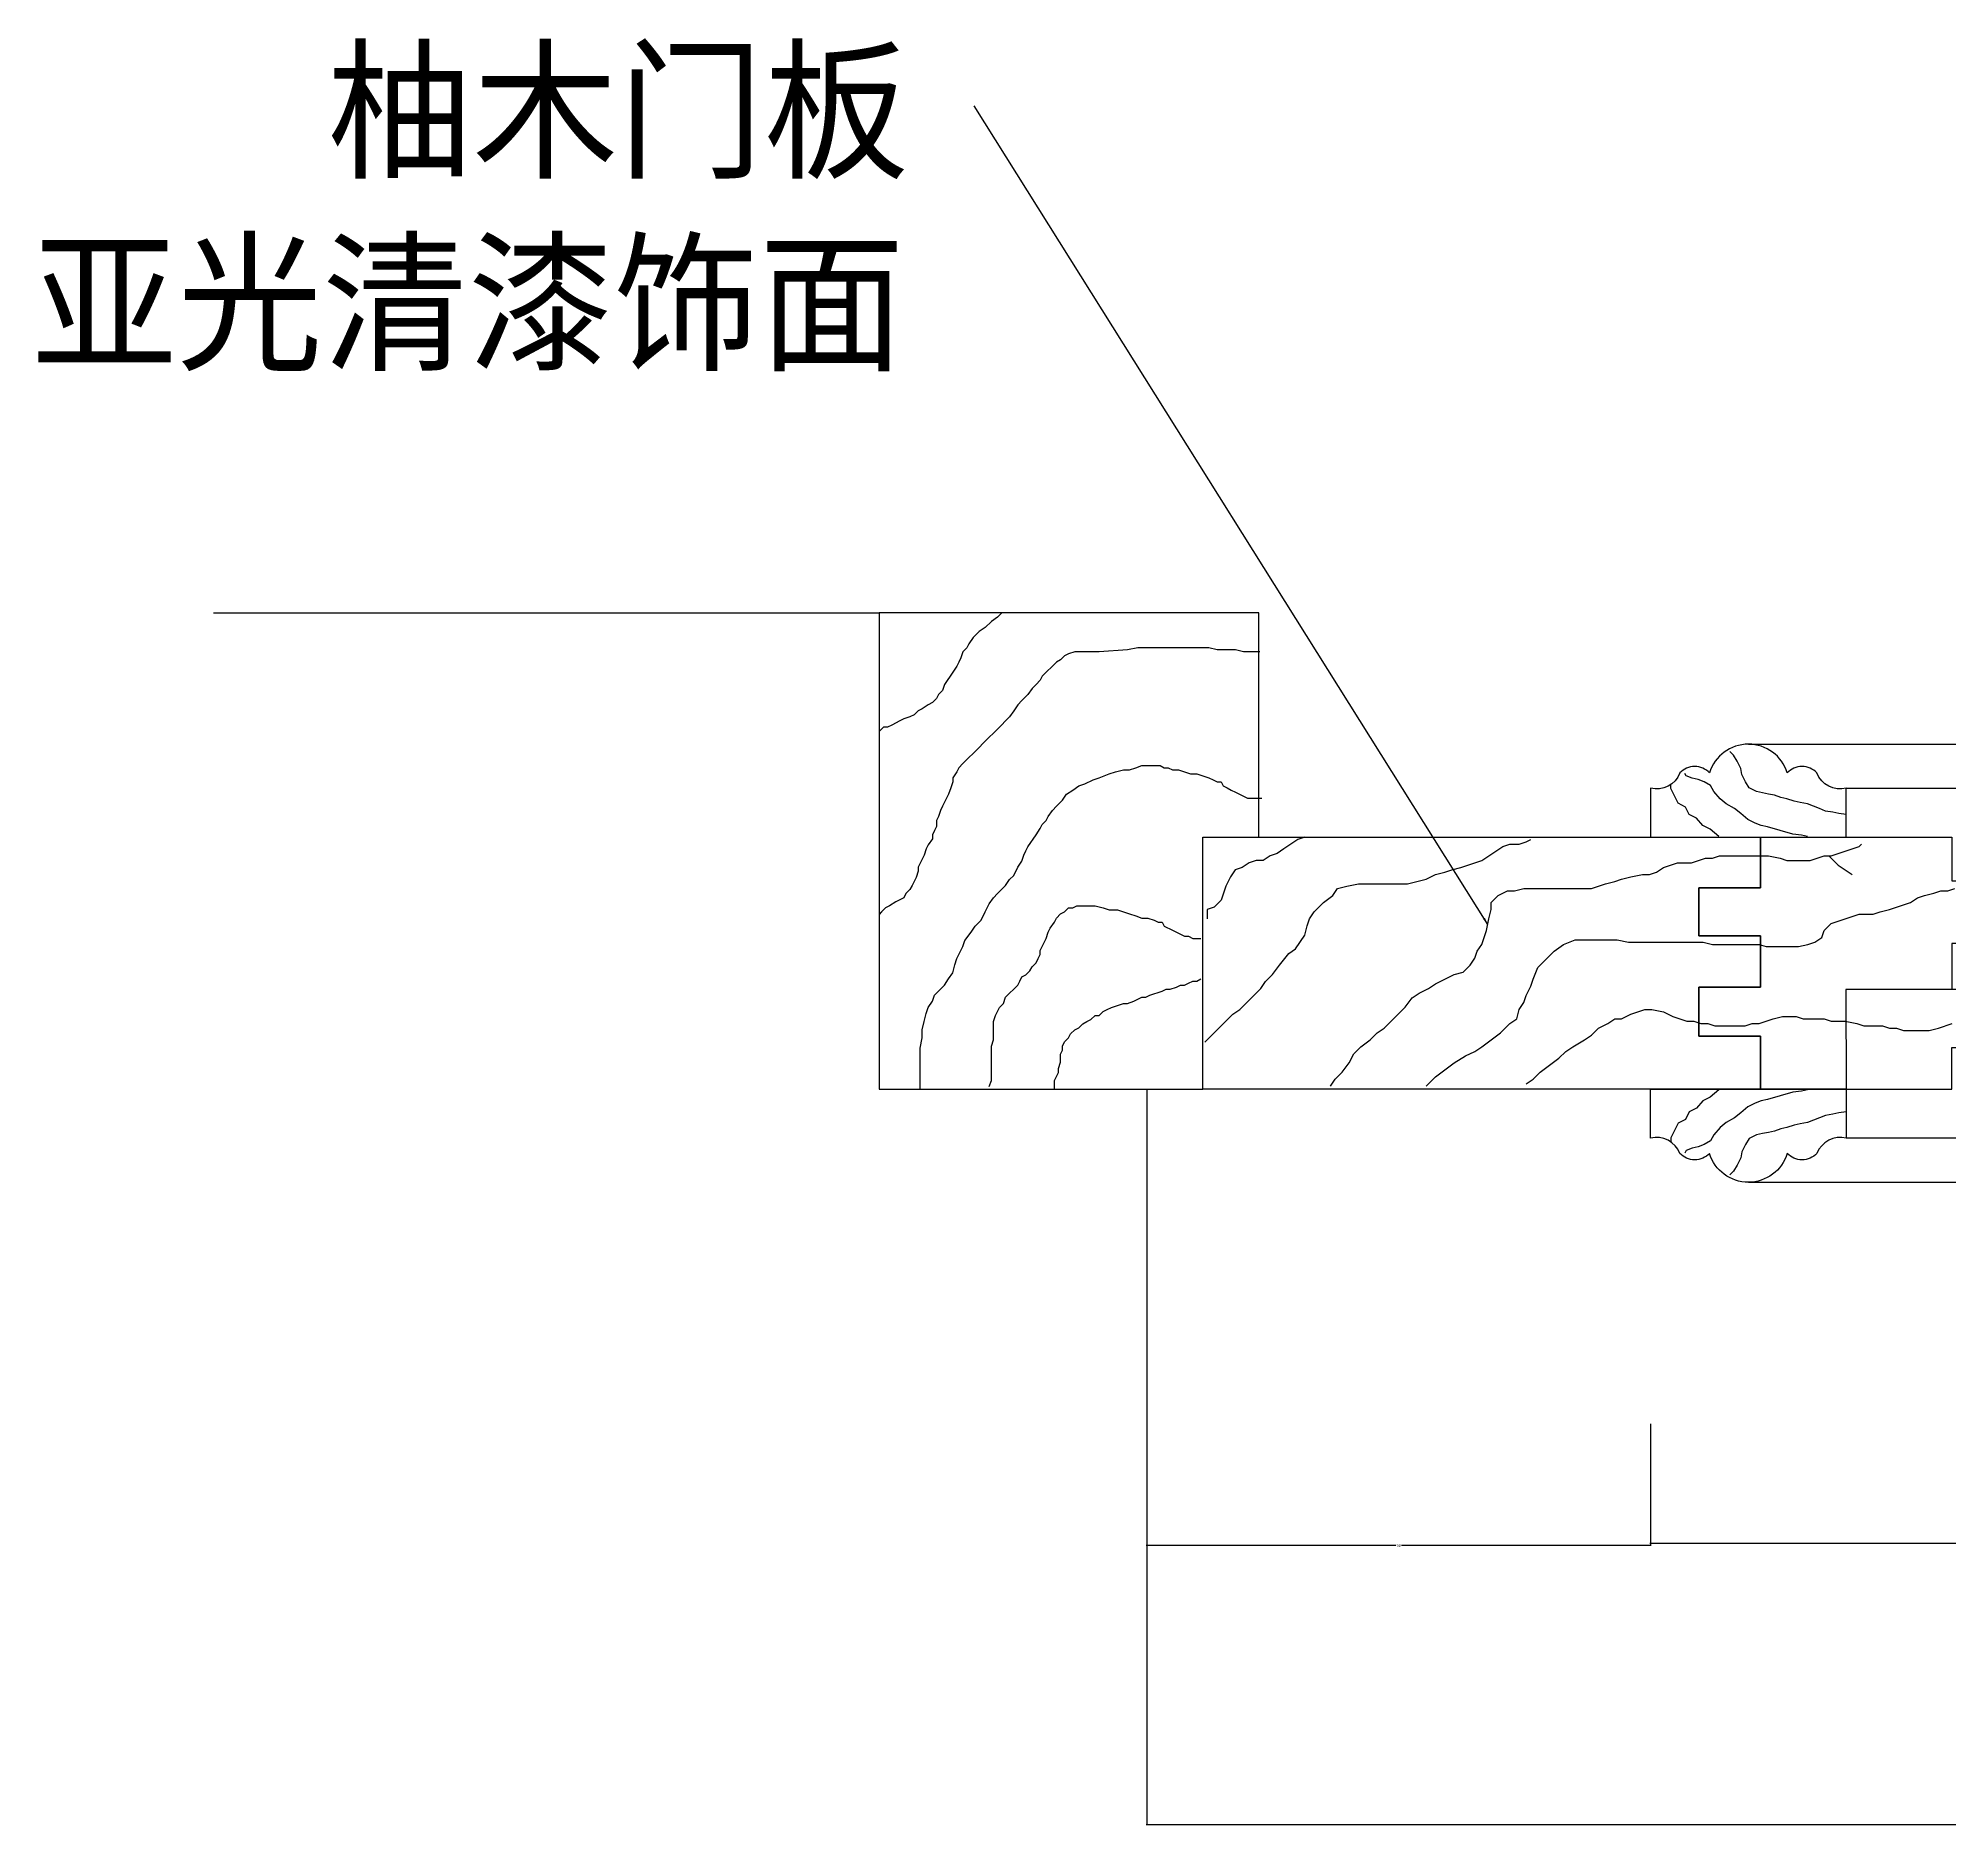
# Model space of a CAD drawing. Header units: metres. Extents: x 394 to 3676, y 649 to 5271.
# Drawn here: x 394 to 1077, y 906 to 1545 of the extents above; entities that cross this region are included whole.
import ezdxf

# ---------------------------------------------------------------- set-up
doc = ezdxf.new("R2010")
doc.units = ezdxf.units.M
for name, color, linetype in [('2', 2, 'Continuous'), ('3', 3, 'Continuous'), ('4', 4, 'Continuous'), ('7', 7, 'Continuous'), ('BH', 3, 'Continuous'), ('DIM', 3, 'Continuous'), ('TEXT', 3, 'Continuous')]:
    doc.layers.add(name, color=color, linetype=linetype)
doc.dimstyles.get("Standard").update_dxf_attribs({"dimtxt": 2.5, "dimasz": 2.5, "dimexe": 1.25, "dimexo": 0.625, "dimtad": 1, "dimcen": 2.5, "dimazin": 3, "dimtfac": 1, "dimtmove": 0, "dimatfit": 3})

# ---------------------------------------------------------------- blocks, each defined once
blk = doc.blocks.new('MX10')
at = {"layer": '4'}
blk.add_lwpolyline([(10, 0), (-10, 0), (-10, -5, -0.37), (-6.99, -6.57, 0.44), (-3.97, -6.57, 0.74), (3.97, -6.57, 0.44), (6.99, -6.57, -0.37), (10, -5)], format="xyb", close=True, dxfattribs=at)
blk = doc.blocks.new('*D4')
for p, q in [((790.07, 1024.78), (790.07, 906.57)), ((3189.83, 1023.28), (3189.83, 906.57)), ((1987.95, 906.57), (789.82, 906.57)), ((3190.08, 906.57), (1991.95, 906.57))]:
    blk.add_line(p, q)
at = {"layer": 'Defpoints'}
for p in [(790.07, 1024.78), (3189.83, 1023.28), (3189.83, 906.57)]:
    blk.add_point(p, dxfattribs=at)
at = {"layer": 'DIM', "insert": (1989.95, 906.57), "char_height": 1, "attachment_point": 5}
blk.add_mtext('1200', dxfattribs=at)
blk = doc.blocks.new('*D20')
for p, q in [((790.07, 1049.9), (790.07, 1006.41)), ((970.07, 1049.9), (970.07, 1006.41)), ((879.07, 1006.41), (789.82, 1006.41)), ((970.32, 1006.41), (881.07, 1006.41))]:
    blk.add_line(p, q)
at = {"layer": 'Defpoints'}
for p in [(790.07, 1049.9), (970.07, 1049.9), (970.07, 1006.41)]:
    blk.add_point(p, dxfattribs=at)
at = {"layer": 'DIM', "insert": (880.07, 1006.41), "char_height": 1, "attachment_point": 5}
blk.add_mtext('90', dxfattribs=at)
blk = doc.blocks.new('*D29')
for p, q in [((970.07, 1048.4), (970.07, 1007.11)), ((1789.83, 1048.4), (1789.83, 1007.11)), ((1378.45, 1007.11), (969.82, 1007.11)), ((1790.08, 1007.11), (1381.45, 1007.11))]:
    blk.add_line(p, q)
at = {"layer": 'Defpoints'}
for p in [(970.07, 1048.4), (1789.83, 1048.4), (1789.83, 1007.11)]:
    blk.add_point(p, dxfattribs=at)
at = {"layer": 'DIM', "insert": (1379.95, 1007.11), "char_height": 1, "attachment_point": 5}
blk.add_mtext('410', dxfattribs=at)

msp = doc.modelspace()

# ---------------------------------------------------------------- hatches: boundary and pattern name
at = {"layer": 'BH'}
h = msp.add_hatch(dxfattribs=at)
h.set_pattern_fill('AR-CONC', scale=48)
h.paths.add_polyline_path([(694.32, 1169.56), (694.32, 1339.74), (456.45, 1339.74), (456.45, 1016.37), (790.07, 1016.37), (790.07, 1169.56)])
h = msp.add_hatch(dxfattribs=at)
h.set_pattern_fill('ANSI31', scale=450)
h.paths.add_polyline_path([(694.32, 1169.56), (694.32, 1339.74), (456.45, 1339.74), (456.45, 1016.37), (790.07, 1016.37), (790.07, 1169.56)])

# ---------------------------------------------------------------- linework, layer by layer
at = {"layer": '2'}
msp.add_lwpolyline([(456.45, 1339.74), (694.32, 1339.74), (694.32, 1169.56), (790.07, 1169.56), (790.07, 1016.37)], dxfattribs=at)
at = {"layer": '3'}
for p, q in [((1040.07, 1277.06), (1719.83, 1277.06)), ((1719.83, 1152.06), (1040.07, 1152.06))]:
    msp.add_line(p, q, dxfattribs=at)
at = {"layer": '4'}
for points in [[(830.07, 1259.56), (830.07, 1339.74), (694.32, 1339.74), (694.32, 1169.56), (810.07, 1169.56), (810.07, 1259.56)], [(987.31, 1205.95), (987.31, 1188.44), (1009.45, 1188.44), (1009.45, 1169.56), (810.07, 1169.56), (810.07, 1259.56), (1009.45, 1259.56), (1009.45, 1241.45), (987.31, 1241.45), (987.31, 1224.3), (1009.45, 1224.3), (1009.45, 1205.95)], [(1077.8, 1221.54), (1077.8, 1205.16), (1039.91, 1205.16), (1040.07, 1169.56), (1009.45, 1169.56), (1009.45, 1188.44), (987.31, 1188.44), (987.31, 1205.95), (1009.45, 1205.95), (1009.45, 1224.3), (987.31, 1224.3), (987.31, 1241.45), (1009.45, 1241.45), (1009.45, 1259.56), (1077.8, 1259.56), (1077.8, 1243.95), (1110.52, 1243.95), (1110.52, 1221.54)], [(1040.07, 1169.56), (1077.8, 1169.56), (1077.8, 1184.47), (1110.52, 1184.47), (1110.52, 1205.16), (1039.91, 1205.16)]]:
    msp.add_lwpolyline(points, close=True, dxfattribs=at)
at = {"layer": '7'}
for p, q in [((1754.83, 1292.78), (1005.07, 1292.78)), ((1005.07, 1136.35), (1754.83, 1136.35))]:
    msp.add_line(p, q, dxfattribs=at)
at = {"layer": 'BH'}
for p, q in [((738.09, 1339.63), (736.64, 1338.18)), ((730.1, 1333.1), (727.92, 1330.92)), ((732.28, 1334.55), (730.1, 1333.1)), ((734.46, 1336.73), (732.28, 1334.55)), ((736.64, 1338.18), (734.46, 1336.73)), ((724.28, 1325.84), (723.55, 1323.66)), ((725.74, 1327.29), (724.28, 1325.84)), ((726.46, 1328.74), (725.74, 1327.29)), ((727.92, 1330.92), (726.46, 1328.74)), ((764.27, 1325.84), (762.08, 1325.11)), ((772.99, 1325.84), (764.27, 1325.84)), ((783.17, 1326.56), (772.99, 1325.84)), ((786.8, 1327.29), (783.17, 1326.56)), ((812.25, 1327.29), (786.8, 1327.29)), ((815.15, 1326.56), (812.25, 1327.29)), ((821.7, 1326.56), (815.15, 1326.56)), ((824.6, 1325.84), (821.7, 1326.56)), ((830.42, 1325.84), (824.6, 1325.84)), ((722.1, 1320.75), (720.65, 1318.57)), ((722.83, 1322.2), (722.1, 1320.75)), ((723.55, 1323.66), (722.83, 1322.2)), ((756.27, 1320.75), (754.09, 1318.57)), ((757.72, 1322.2), (756.27, 1320.75)), ((759.18, 1322.93), (757.72, 1322.2)), ((760.63, 1324.38), (759.18, 1322.93)), ((762.08, 1325.11), (760.63, 1324.38)), ((717.01, 1312.04), (715.56, 1310.59)), ((717.74, 1314.22), (717.01, 1312.04)), ((720.65, 1318.57), (717.74, 1314.22)), ((749, 1312.76), (747.54, 1310.59)), ((750.45, 1314.22), (749, 1312.76)), ((751.91, 1315.67), (750.45, 1314.22)), ((752.63, 1317.12), (751.91, 1315.67)), ((754.09, 1318.57), (752.63, 1317.12)), ((709.74, 1305.5), (708.29, 1304.78)), ((711.92, 1306.95), (709.74, 1305.5)), ((713.38, 1307.68), (711.92, 1306.95)), ((714.83, 1309.13), (713.38, 1307.68)), ((715.56, 1310.59), (714.83, 1309.13)), ((743.91, 1306.95), (742.46, 1304.78)), ((745.36, 1308.41), (743.91, 1306.95)), ((747.54, 1310.59), (745.36, 1308.41)), ((695.93, 1298.97), (694.48, 1297.51)), ((697.38, 1298.97), (695.93, 1298.97)), ((698.84, 1299.69), (697.38, 1298.97)), ((701.75, 1301.15), (698.84, 1299.69)), ((703.2, 1301.87), (701.75, 1301.15)), ((705.38, 1302.6), (703.2, 1301.87)), ((706.83, 1303.32), (705.38, 1302.6)), ((708.29, 1304.78), (706.83, 1303.32)), ((738.09, 1299.69), (736.64, 1298.24)), ((739.55, 1301.15), (738.09, 1299.69)), ((741, 1302.6), (739.55, 1301.15)), ((742.46, 1304.78), (741, 1302.6)), ((730.1, 1291.7), (727.92, 1289.53)), ((731.55, 1293.16), (730.1, 1291.7)), ((733.73, 1295.34), (731.55, 1293.16)), ((735.19, 1296.79), (733.73, 1295.34)), ((736.64, 1298.24), (735.19, 1296.79)), ((724.28, 1285.9), (722.83, 1284.44)), ((726.46, 1288.07), (724.28, 1285.9)), ((727.92, 1289.53), (726.46, 1288.07)), ((786.07, 1284.44), (788.26, 1285.17)), ((788.26, 1285.17), (794.8, 1285.17)), ((794.8, 1285.17), (796.25, 1284.44)), ((999.71, 1288.93), (998.41, 1290.23)), ((1001.01, 1286.76), (999.71, 1288.93)), ((1002.31, 1284.15), (1001.01, 1286.76)), ((720.65, 1279.36), (719.92, 1277.18)), ((722.1, 1282.99), (720.65, 1280.81)), ((720.65, 1280.81), (720.65, 1279.36)), ((722.83, 1284.44), (722.1, 1282.99)), ((763.54, 1276.45), (765.72, 1277.91)), ((765.72, 1277.91), (767.9, 1278.63)), ((767.9, 1278.63), (770.81, 1280.09)), ((770.81, 1280.09), (772.99, 1280.81)), ((772.99, 1280.81), (776.62, 1282.26)), ((776.62, 1282.26), (778.8, 1282.99)), ((778.8, 1282.99), (781.71, 1283.72)), ((781.71, 1283.72), (783.89, 1283.72)), ((783.89, 1283.72), (786.07, 1284.44)), ((796.25, 1284.44), (797.71, 1284.44)), ((797.71, 1284.44), (799.16, 1283.72)), ((799.16, 1283.72), (801.34, 1283.72)), ((801.34, 1283.72), (805.7, 1282.26)), ((805.7, 1282.26), (807.88, 1282.26)), ((807.88, 1282.26), (812.25, 1280.81)), ((812.25, 1280.81), (813.7, 1280.09)), ((813.7, 1280.09), (815.15, 1279.36)), ((815.15, 1279.36), (816.61, 1279.36)), ((816.61, 1279.36), (817.33, 1277.91)), ((817.33, 1277.91), (818.79, 1277.18)), ((977.36, 1276.97), (977.36, 1278.29)), ((982.79, 1281.54), (982.35, 1282.41)), ((984.96, 1280.68), (982.79, 1281.54)), ((987.13, 1280.24), (984.96, 1280.68)), ((989.3, 1279.37), (987.13, 1280.24)), ((991.47, 1278.07), (989.3, 1279.37)), ((992.77, 1275.9), (991.47, 1278.07)), ((1002.75, 1281.98), (1002.31, 1284.15)), ((1004.05, 1279.37), (1002.75, 1281.98)), ((1005.35, 1277.2), (1004.05, 1279.37)), ((717.74, 1272.1), (717.01, 1270.65)), ((718.47, 1273.55), (717.74, 1272.1)), ((719.19, 1275), (718.47, 1273.55)), ((719.92, 1277.18), (719.19, 1275)), ((757.72, 1270.65), (759.9, 1272.82)), ((759.9, 1272.82), (761.36, 1275)), ((761.36, 1275), (763.54, 1276.45)), ((818.79, 1277.18), (820.24, 1276.45)), ((820.24, 1276.45), (821.7, 1275.73)), ((821.7, 1275.73), (824.6, 1274.28)), ((824.6, 1274.28), (826.06, 1273.55)), ((826.06, 1273.55), (831.15, 1273.55)), ((979.99, 1271.7), (977.36, 1276.97)), ((982.63, 1270.38), (979.99, 1271.7)), ((994.94, 1273.29), (992.77, 1275.9)), ((997.11, 1271.56), (994.94, 1273.29)), ((1000.14, 1269.82), (997.11, 1271.56)), ((1007.95, 1275.9), (1005.35, 1277.2)), ((1010.12, 1275.46), (1007.95, 1275.9)), ((1012.29, 1275.03), (1010.12, 1275.46)), ((1014.46, 1274.6), (1012.29, 1275.03)), ((1016.63, 1273.73), (1014.46, 1274.6)), ((1018.8, 1273.29), (1016.63, 1273.73)), ((1021.4, 1272.42), (1018.8, 1273.29)), ((1023.57, 1271.99), (1021.4, 1272.42)), ((1026.17, 1271.56), (1023.57, 1271.99)), ((1028.34, 1270.69), (1026.17, 1271.56)), ((715.56, 1267.01), (714.83, 1265.56)), ((714.83, 1265.56), (714.83, 1263.38)), ((716.29, 1269.19), (715.56, 1267.01)), ((717.01, 1270.65), (716.29, 1269.19)), ((751.91, 1262.66), (752.63, 1264.11)), ((752.63, 1264.11), (754.09, 1265.56)), ((754.09, 1265.56), (754.81, 1267.01)), ((754.81, 1267.01), (756.27, 1269.19)), ((756.27, 1269.19), (757.72, 1270.65)), ((983.95, 1267.74), (982.63, 1270.38)), ((986.58, 1266.42), (983.95, 1267.74)), ((988.77, 1263.78), (986.58, 1266.42)), ((1002.31, 1268.08), (1000.14, 1269.82)), ((1004.91, 1265.91), (1002.31, 1268.08)), ((1007.52, 1264.61), (1004.91, 1265.91)), ((1009.69, 1263.74), (1007.52, 1264.61)), ((1030.51, 1269.82), (1028.34, 1270.69)), ((1032.68, 1268.95), (1030.51, 1269.82)), ((1035.28, 1268.52), (1032.68, 1268.95)), ((1037.45, 1268.08), (1035.28, 1268.52)), ((1040.06, 1267.65), (1037.45, 1268.08)), ((713.38, 1259.03), (711.92, 1256.85)), ((714.1, 1261.93), (713.38, 1260.48)), ((713.38, 1260.48), (713.38, 1259.03)), ((714.83, 1263.38), (714.1, 1261.93)), ((747.54, 1256.12), (750.45, 1260.48)), ((750.45, 1260.48), (751.91, 1262.66)), ((844.07, 1258.72), (841.57, 1257.06)), ((846.57, 1259.55), (844.07, 1258.72)), ((923.15, 1257.06), (925.64, 1257.89)), ((925.64, 1257.89), (927.31, 1258.72)), ((991.4, 1262.46), (988.77, 1263.78)), ((994.47, 1259.86), (991.4, 1262.46)), ((1011.86, 1263.3), (1009.69, 1263.74)), ((1020.97, 1260.7), (1011.86, 1263.3)), ((1024, 1260.26), (1020.97, 1260.7)), ((1026.17, 1259.83), (1024, 1260.26)), ((709.74, 1251.76), (708.29, 1248.86)), ((710.47, 1253.22), (709.74, 1251.76)), ((711.2, 1255.4), (710.47, 1253.22)), ((711.92, 1256.85), (711.2, 1255.4)), ((743.91, 1248.86), (745.36, 1251.04)), ((745.36, 1251.04), (746.09, 1253.22)), ((746.09, 1253.22), (746.82, 1254.67)), ((746.82, 1254.67), (747.54, 1256.12)), ((829.08, 1251.24), (826.59, 1250.4)), ((831.58, 1251.24), (829.08, 1251.24)), ((834.08, 1252.9), (831.58, 1251.24)), ((836.58, 1253.73), (834.08, 1252.9)), ((839.07, 1255.39), (836.58, 1253.73)), ((841.57, 1257.06), (839.07, 1255.39)), ((907.33, 1250.4), (909.83, 1251.24)), ((909.83, 1251.24), (912.33, 1252.9)), ((912.33, 1252.9), (914.82, 1254.56)), ((914.82, 1254.56), (917.32, 1256.22)), ((917.32, 1256.22), (919.82, 1257.06)), ((919.82, 1257.06), (923.15, 1257.06)), ((984.74, 1250.4), (989.74, 1252.07)), ((989.74, 1252.07), (992.24, 1252.07)), ((992.24, 1252.07), (994.73, 1252.9)), ((994.73, 1252.9), (1012.21, 1252.9)), ((1012.21, 1252.9), (1016.38, 1252.07)), ((1016.38, 1252.07), (1018.87, 1251.24)), ((1018.87, 1251.24), (1027.2, 1251.24)), ((1027.2, 1251.24), (1029.69, 1252.07)), ((1029.69, 1252.07), (1032.19, 1252.9)), ((1032.19, 1252.9), (1034.69, 1252.9)), ((1033.86, 1252.9), (1037.19, 1249.57)), ((1034.69, 1252.9), (1037.19, 1253.73)), ((1037.19, 1253.73), (1042.18, 1255.39)), ((1042.18, 1255.39), (1044.68, 1256.22)), ((1044.68, 1256.22), (1045.51, 1257.06)), ((707.56, 1245.23), (706.11, 1242.32)), ((708.29, 1247.41), (707.56, 1245.23)), ((708.29, 1248.86), (708.29, 1247.41)), ((739.55, 1242.32), (741, 1244.5)), ((741, 1244.5), (742.46, 1245.95)), ((742.46, 1245.95), (743.91, 1248.86)), ((819.93, 1245.41), (818.26, 1242.09)), ((821.59, 1247.91), (819.93, 1245.41)), ((824.09, 1248.74), (821.59, 1247.91)), ((826.59, 1250.4), (824.09, 1248.74)), ((883.19, 1242.92), (886.52, 1243.75)), ((886.52, 1243.75), (889.85, 1244.58)), ((889.85, 1244.58), (893.18, 1246.25)), ((893.18, 1246.25), (896.51, 1247.08)), ((896.51, 1247.08), (899.01, 1247.91)), ((899.01, 1247.91), (902.34, 1248.74)), ((902.34, 1248.74), (904.83, 1249.57)), ((904.83, 1249.57), (907.33, 1250.4)), ((953.95, 1242.92), (957.27, 1243.75)), ((957.27, 1243.75), (959.77, 1244.58)), ((959.77, 1244.58), (963.1, 1245.41)), ((963.1, 1245.41), (967.26, 1246.25)), ((967.26, 1246.25), (969.76, 1246.25)), ((969.76, 1246.25), (972.26, 1247.08)), ((972.26, 1247.08), (974.76, 1248.74)), ((974.76, 1248.74), (977.25, 1249.57)), ((977.25, 1249.57), (979.75, 1250.4)), ((979.75, 1250.4), (984.74, 1250.4)), ((1037.19, 1249.57), (1042.18, 1246.25)), ((701.75, 1237.24), (700.29, 1236.51)), ((703.2, 1237.97), (701.75, 1237.24)), ((703.93, 1239.42), (703.2, 1237.97)), ((705.38, 1240.87), (703.93, 1239.42)), ((706.11, 1242.32), (705.38, 1240.87)), ((733.73, 1235.79), (735.19, 1237.97)), ((735.19, 1237.97), (736.64, 1239.42)), ((736.64, 1239.42), (738.09, 1240.87)), ((738.09, 1240.87), (739.55, 1242.32)), ((816.6, 1237.1), (814.1, 1234.61)), ((817.43, 1239.59), (816.6, 1237.1)), ((818.26, 1242.09), (817.43, 1239.59)), ((853.22, 1236.27), (856.55, 1238.76)), ((856.55, 1238.76), (858.22, 1241.26)), ((858.22, 1241.26), (861.55, 1242.09)), ((861.55, 1242.09), (865.71, 1242.92)), ((865.71, 1242.92), (883.19, 1242.92)), ((913.16, 1236.27), (915.65, 1238.76)), ((915.65, 1238.76), (918.98, 1240.43)), ((918.98, 1240.43), (921.48, 1240.43)), ((921.48, 1240.43), (924.81, 1241.26)), ((924.81, 1241.26), (948.95, 1241.26)), ((948.95, 1241.26), (953.95, 1242.92)), ((1062.99, 1236.27), (1065.49, 1237.93)), ((1065.49, 1237.93), (1067.98, 1238.76)), ((1067.98, 1238.76), (1071.31, 1239.59)), ((1071.31, 1239.59), (1073.81, 1240.43)), ((1073.81, 1240.43), (1076.31, 1240.43)), ((1076.31, 1240.43), (1078.81, 1241.26)), ((695.2, 1232.88), (694.32, 1232)), ((696.66, 1234.34), (695.2, 1232.88)), ((698.11, 1235.06), (696.66, 1234.34)), ((700.29, 1236.51), (698.11, 1235.06)), ((728.64, 1227.8), (730.82, 1229.98)), ((730.82, 1229.98), (732.28, 1232.88)), ((732.28, 1232.88), (733.73, 1235.79)), ((757, 1229.25), (757.72, 1230.7)), ((757.72, 1230.7), (759.18, 1232.16)), ((759.18, 1232.16), (760.63, 1232.88)), ((760.63, 1232.88), (762.08, 1234.34)), ((762.08, 1234.34), (763.54, 1234.34)), ((763.54, 1234.34), (764.99, 1235.06)), ((764.99, 1235.06), (771.53, 1235.06)), ((771.53, 1235.06), (774.44, 1234.34)), ((774.44, 1234.34), (776.62, 1233.61)), ((776.62, 1233.61), (779.53, 1233.61)), ((779.53, 1233.61), (783.89, 1232.16)), ((783.89, 1232.16), (786.07, 1231.43)), ((786.07, 1231.43), (788.26, 1230.7)), ((788.26, 1230.7), (790.44, 1230.7)), ((790.44, 1230.7), (792.62, 1229.98)), ((792.62, 1229.98), (794.07, 1229.25)), ((814.1, 1234.61), (811.6, 1233.77)), ((811.6, 1233.77), (811.6, 1230.45)), ((847.4, 1227.95), (848.23, 1230.45)), ((848.23, 1230.45), (849.89, 1232.94)), ((849.89, 1232.94), (853.22, 1236.27)), ((911.49, 1226.29), (912.33, 1230.45)), ((912.33, 1230.45), (913.16, 1233.77)), ((913.16, 1233.77), (913.16, 1236.27)), ((1037.19, 1229.62), (1042.18, 1231.28)), ((1042.18, 1231.28), (1044.68, 1232.11)), ((1044.68, 1232.11), (1049.67, 1232.11)), ((1049.67, 1232.11), (1052.17, 1232.94)), ((1052.17, 1232.94), (1055.5, 1233.77)), ((1055.5, 1233.77), (1058, 1234.61)), ((1058, 1234.61), (1062.99, 1236.27)), ((725.01, 1222.72), (727.19, 1225.62)), ((727.19, 1225.62), (728.64, 1227.8)), ((752.63, 1220.54), (754.09, 1223.44)), ((754.09, 1223.44), (754.81, 1225.62)), ((754.81, 1225.62), (755.54, 1227.07)), ((755.54, 1227.07), (757, 1229.25)), ((794.07, 1229.25), (795.52, 1229.25)), ((795.52, 1229.25), (796.25, 1227.8)), ((796.25, 1227.8), (799.16, 1226.35)), ((799.16, 1226.35), (800.61, 1225.62)), ((800.61, 1225.62), (803.52, 1224.17)), ((803.52, 1224.17), (804.98, 1224.17)), ((804.98, 1224.17), (806.43, 1223.44)), ((806.43, 1223.44), (809.34, 1223.44)), ((843.24, 1219.64), (846.57, 1224.63)), ((846.57, 1224.63), (847.4, 1227.95)), ((909.83, 1221.3), (910.66, 1223.8)), ((910.66, 1223.8), (911.49, 1226.29)), ((1028.86, 1222.13), (1031.36, 1223.8)), ((1031.36, 1223.8), (1032.19, 1226.29)), ((1032.19, 1226.29), (1034.69, 1228.78)), ((1034.69, 1228.78), (1037.19, 1229.62)), ((722.1, 1216.18), (722.83, 1217.63)), ((722.83, 1217.63), (724.28, 1220.54)), ((724.28, 1220.54), (725.01, 1222.72)), ((751.18, 1216.18), (751.91, 1217.63)), ((751.91, 1219.09), (752.63, 1220.54)), ((751.91, 1217.63), (751.91, 1219.09)), ((837.41, 1213.82), (840.74, 1217.98)), ((840.74, 1217.98), (843.24, 1219.64)), ((905.67, 1213.82), (907.33, 1216.31)), ((907.33, 1216.31), (908.16, 1218.81)), ((908.16, 1218.81), (909.83, 1221.3)), ((932.3, 1215.48), (935.63, 1218.81)), ((935.63, 1218.81), (938.96, 1221.3)), ((938.96, 1221.3), (943.12, 1222.96)), ((943.12, 1222.96), (958.11, 1222.96)), ((958.11, 1222.96), (962.27, 1222.13)), ((962.27, 1222.13), (988.91, 1222.13)), ((988.91, 1222.13), (992.24, 1221.3)), ((992.24, 1221.3), (1008.88, 1221.3)), ((1008.88, 1221.3), (1011.38, 1220.47)), ((1011.38, 1220.47), (1023.03, 1220.47)), ((1023.03, 1220.47), (1026.36, 1221.3)), ((1026.36, 1221.3), (1028.86, 1222.13)), ((719.19, 1208.92), (720.65, 1211.1)), ((720.65, 1211.1), (721.37, 1214)), ((721.37, 1214), (722.1, 1216.18)), ((744.64, 1208.19), (745.36, 1209.65)), ((745.36, 1209.65), (746.82, 1210.37)), ((746.82, 1210.37), (748.27, 1211.82)), ((748.27, 1211.82), (749, 1213.28)), ((749, 1213.28), (750.45, 1214.73)), ((750.45, 1214.73), (751.18, 1216.18)), ((832.41, 1208), (834.91, 1210.49)), ((834.91, 1210.49), (837.41, 1213.82)), ((893.18, 1207.17), (899.84, 1210.49)), ((899.84, 1210.49), (903.17, 1211.32)), ((903.17, 1211.32), (905.67, 1213.82)), ((928.14, 1208.83), (929.81, 1212.99)), ((929.81, 1212.99), (932.3, 1215.48)), ((713.38, 1200.93), (714.1, 1203.11)), ((714.1, 1203.11), (716.29, 1205.29)), ((716.29, 1205.29), (717.74, 1206.74)), ((717.74, 1206.74), (719.19, 1208.92)), ((739.55, 1202.38), (743.91, 1206.74)), ((743.91, 1206.74), (744.64, 1208.19)), ((789.71, 1202.38), (791.16, 1203.11)), ((791.16, 1203.11), (795.52, 1204.56)), ((795.52, 1204.56), (796.98, 1205.29)), ((796.98, 1205.29), (798.43, 1205.29)), ((798.43, 1205.29), (800.61, 1206.01)), ((800.61, 1206.01), (802.07, 1206.74)), ((802.07, 1206.74), (803.52, 1206.74)), ((803.52, 1206.74), (804.98, 1207.47)), ((804.98, 1207.47), (806.43, 1208.19)), ((806.43, 1208.19), (807.88, 1208.19)), ((807.88, 1208.19), (809.34, 1208.92)), ((823.26, 1198.02), (828.25, 1203.01)), ((828.25, 1203.01), (830.75, 1205.5)), ((830.75, 1205.5), (832.41, 1208)), ((884.86, 1202.18), (887.35, 1203.84)), ((887.35, 1203.84), (890.68, 1205.5)), ((890.68, 1205.5), (893.18, 1207.17)), ((924.81, 1200.51), (925.64, 1203.01)), ((925.64, 1203.01), (927.31, 1206.33)), ((927.31, 1206.33), (928.14, 1208.83)), ((710.47, 1193.67), (711.2, 1196.57)), ((711.2, 1196.57), (711.92, 1198.75)), ((711.92, 1198.75), (713.38, 1200.93)), ((735.19, 1193.67), (735.91, 1195.85)), ((735.91, 1195.85), (737.37, 1198.75)), ((737.37, 1198.75), (738.82, 1200.2)), ((738.82, 1200.2), (739.55, 1202.38)), ((770.08, 1194.4), (771.53, 1195.85)), ((771.53, 1195.85), (772.99, 1195.85)), ((772.99, 1195.85), (774.44, 1197.3)), ((774.44, 1197.3), (775.9, 1198.03)), ((775.9, 1198.03), (777.35, 1198.75)), ((777.35, 1198.75), (781.71, 1200.2)), ((781.71, 1200.2), (783.17, 1200.2)), ((783.17, 1200.2), (785.35, 1200.93)), ((785.35, 1200.93), (786.8, 1201.66)), ((786.8, 1201.66), (788.26, 1202.38)), ((788.26, 1202.38), (789.71, 1202.38)), ((813.27, 1188.87), (820.76, 1196.36)), ((820.76, 1196.36), (823.26, 1198.02)), ((878.2, 1194.69), (882.36, 1198.85)), ((882.36, 1198.85), (884.86, 1202.18)), ((922.31, 1194.69), (923.15, 1198.02)), ((923.15, 1198.02), (924.81, 1200.51)), ((959.77, 1194.69), (963.1, 1196.36)), ((963.1, 1196.36), (965.6, 1197.19)), ((965.6, 1197.19), (968.1, 1198.02)), ((968.1, 1198.02), (970.59, 1198.02)), ((970.59, 1198.02), (974.76, 1197.19)), ((974.76, 1197.19), (978.08, 1195.52)), ((709.74, 1190.76), (710.47, 1193.67)), ((709.74, 1187.86), (709.74, 1190.76)), ((735.19, 1187.13), (735.19, 1193.67)), ((762.08, 1187.86), (762.81, 1189.31)), ((762.81, 1189.31), (764.27, 1190.76)), ((764.27, 1190.76), (765.72, 1191.49)), ((765.72, 1191.49), (767.17, 1192.94)), ((767.17, 1192.94), (768.63, 1193.67)), ((768.63, 1193.67), (770.08, 1194.4)), ((869.87, 1187.21), (872.37, 1189.7)), ((872.37, 1189.7), (874.87, 1191.37)), ((874.87, 1191.37), (878.2, 1194.69)), ((913.16, 1187.21), (916.49, 1189.7)), ((916.49, 1189.7), (919.82, 1193.03)), ((919.82, 1193.03), (922.31, 1194.69)), ((948.95, 1188.87), (951.45, 1191.37)), ((951.45, 1191.37), (954.78, 1193.03)), ((954.78, 1193.03), (957.27, 1194.69)), ((957.27, 1194.69), (959.77, 1194.69)), ((978.08, 1195.52), (980.58, 1194.69)), ((980.58, 1194.69), (983.08, 1193.86)), ((983.08, 1193.86), (985.58, 1193.86)), ((985.58, 1193.86), (988.07, 1193.03)), ((988.07, 1193.03), (990.57, 1193.03)), ((990.57, 1193.03), (993.07, 1192.2)), ((993.07, 1192.2), (1003.89, 1192.2)), ((1003.89, 1192.2), (1006.39, 1193.03)), ((1006.39, 1193.03), (1008.88, 1193.03)), ((1008.88, 1193.03), (1013.88, 1194.69)), ((1013.88, 1194.69), (1017.21, 1195.52)), ((1017.21, 1195.52), (1022.2, 1195.52)), ((1022.2, 1195.52), (1024.7, 1194.69)), ((1024.7, 1194.69), (1032.19, 1194.69)), ((1032.19, 1194.69), (1034.69, 1193.86)), ((1034.69, 1193.86), (1039.68, 1193.86)), ((1039.68, 1193.86), (1043.84, 1193.03)), ((1043.84, 1193.03), (1046.34, 1192.2)), ((1046.34, 1192.2), (1053, 1192.2)), ((1053, 1192.2), (1055.5, 1191.37)), ((1055.5, 1191.37), (1058, 1191.37)), ((1058, 1191.37), (1060.49, 1190.54)), ((1060.49, 1190.54), (1069.65, 1190.54)), ((1069.65, 1190.54), (1072.98, 1191.37)), ((1072.98, 1191.37), (1077.97, 1193.03)), ((709.02, 1184.23), (709.74, 1187.86)), ((709.02, 1169.7), (709.02, 1184.23)), ((734.46, 1184.95), (735.19, 1187.13)), ((734.46, 1172.61), (734.46, 1184.95)), ((759.18, 1182.05), (759.9, 1183.5)), ((759.9, 1184.95), (760.63, 1186.41)), ((759.9, 1183.5), (759.9, 1184.95)), ((760.63, 1186.41), (762.08, 1187.86)), ((810.77, 1186.38), (813.27, 1188.87)), ((862.38, 1178.89), (864.05, 1182.22)), ((864.05, 1182.22), (866.54, 1184.71)), ((866.54, 1184.71), (869.87, 1187.21)), ((904, 1181.39), (907.33, 1183.05)), ((907.33, 1183.05), (909.83, 1184.71)), ((909.83, 1184.71), (913.16, 1187.21)), ((937.3, 1180.56), (939.79, 1183.05)), ((939.79, 1183.05), (942.29, 1184.71)), ((942.29, 1184.71), (946.45, 1187.21)), ((946.45, 1187.21), (948.95, 1188.87)), ((757, 1172.61), (758.45, 1175.51)), ((758.45, 1176.97), (759.18, 1179.15)), ((758.45, 1175.51), (758.45, 1176.97)), ((759.18, 1179.15), (759.18, 1182.05)), ((857.39, 1173.07), (859.88, 1175.57)), ((859.88, 1175.57), (862.38, 1178.89)), ((893.18, 1173.91), (899.84, 1178.89)), ((899.84, 1178.89), (904, 1181.39)), ((928.14, 1173.07), (930.64, 1175.57)), ((930.64, 1175.57), (933.97, 1178.06)), ((933.97, 1178.06), (937.3, 1180.56)), ((733.73, 1170.43), (734.46, 1172.61)), ((757, 1169.7), (757, 1172.61)), ((855.72, 1170.58), (857.39, 1173.07)), ((889.85, 1170.58), (893.18, 1173.91)), ((925.64, 1171.41), (928.14, 1173.07)), ((994.47, 1169.27), (991.4, 1166.66)), ((1024, 1168.86), (1020.97, 1168.43)), ((1026.17, 1169.3), (1024, 1168.86)), ((986.58, 1162.7), (983.95, 1161.39)), ((988.77, 1165.34), (986.58, 1162.7)), ((991.4, 1166.66), (988.77, 1165.34)), ((1004.91, 1163.22), (1002.31, 1161.05)), ((1007.52, 1164.52), (1004.91, 1163.22)), ((1009.69, 1165.39), (1007.52, 1164.52)), ((1011.86, 1165.82), (1009.69, 1165.39)), ((1020.97, 1168.43), (1011.86, 1165.82)), ((979.99, 1157.43), (977.36, 1152.15)), ((982.63, 1158.75), (979.99, 1157.43)), ((983.95, 1161.39), (982.63, 1158.75)), ((994.94, 1155.83), (992.77, 1153.23)), ((997.11, 1157.57), (994.94, 1155.83)), ((1000.14, 1159.31), (997.11, 1157.57)), ((1002.31, 1161.05), (1000.14, 1159.31)), ((1016.63, 1155.4), (1014.46, 1154.53)), ((1018.8, 1155.83), (1016.63, 1155.4)), ((1021.4, 1156.7), (1018.8, 1155.83)), ((1023.57, 1157.14), (1021.4, 1156.7)), ((1026.17, 1157.57), (1023.57, 1157.14)), ((1028.34, 1158.44), (1026.17, 1157.57)), ((1030.51, 1159.31), (1028.34, 1158.44)), ((1032.68, 1160.18), (1030.51, 1159.31)), ((1035.28, 1160.61), (1032.68, 1160.18)), ((1037.45, 1161.05), (1035.28, 1160.61)), ((1040.06, 1161.48), (1037.45, 1161.05)), ((977.36, 1152.15), (977.36, 1150.83)), ((984.96, 1148.45), (982.79, 1147.58)), ((987.13, 1148.88), (984.96, 1148.45)), ((989.3, 1149.75), (987.13, 1148.88)), ((991.47, 1151.06), (989.3, 1149.75)), ((992.77, 1153.23), (991.47, 1151.06)), ((1004.05, 1149.75), (1002.75, 1147.15)), ((1005.35, 1151.93), (1004.05, 1149.75)), ((1007.95, 1153.23), (1005.35, 1151.93)), ((1010.12, 1153.66), (1007.95, 1153.23)), ((1012.29, 1154.1), (1010.12, 1153.66)), ((1014.46, 1154.53), (1012.29, 1154.1)), ((982.79, 1147.58), (982.35, 1146.71)), ((1001.01, 1142.37), (999.71, 1140.2)), ((1002.31, 1144.98), (1001.01, 1142.37)), ((1002.75, 1147.15), (1002.31, 1144.98)), ((999.71, 1140.2), (998.41, 1138.9))]:
    msp.add_line(p, q, dxfattribs=at)

# ---------------------------------------------------------------- block references
at = {"layer": '4', "xscale": 3.5, "yscale": 3.5, "zscale": 3.5, "rotation": 180}
msp.add_blockref('MX10', (1005.07, 1259.56), dxfattribs=at)
at = {"layer": '4', "xscale": -3.5, "yscale": 3.5, "zscale": 3.5}
msp.add_blockref('MX10', (1005.07, 1169.56), dxfattribs=at)

# ---------------------------------------------------------------- texts
at = {"layer": 'TEXT'}
for s, p in [('柚木门板', (497.03, 1499.26)), ('亚光清漆饰面', (391.42, 1430.5))]:
    msp.add_text(s, height=40, dxfattribs=at).set_placement(p)

# ---------------------------------------------------------------- dimensions: what is measured, and where the dimension line sits
at = {"layer": 'DIM'}
for base, p1, p2, text, picture, middle in [((970.07, 1006.41), (970.07, 1049.9), (790.07, 1049.9), '90', '*D20', (880.07, 1006.41)), ((1789.83, 1007.11), (1789.83, 1048.4), (970.07, 1048.4), '410', '*D29', (1379.95, 1007.11)), ((3189.83, 906.57), (3189.83, 1023.28), (790.07, 1024.78), '1200', '*D4', (1989.95, 906.57))]:
    dim = msp.add_linear_dim(base=base, p1=p1, p2=p2, text=text, dimstyle='Standard', dxfattribs=at)
    dim.commit()
    dim.dimension.update_dxf_attribs({"geometry": picture, "text_midpoint": middle})

# ---------------------------------------------------------------- leaders
msp.add_leader([(911.91, 1228.37), (728.3, 1521)], dimstyle='Standard', dxfattribs=at)

doc.saveas('drawing.dxf')
